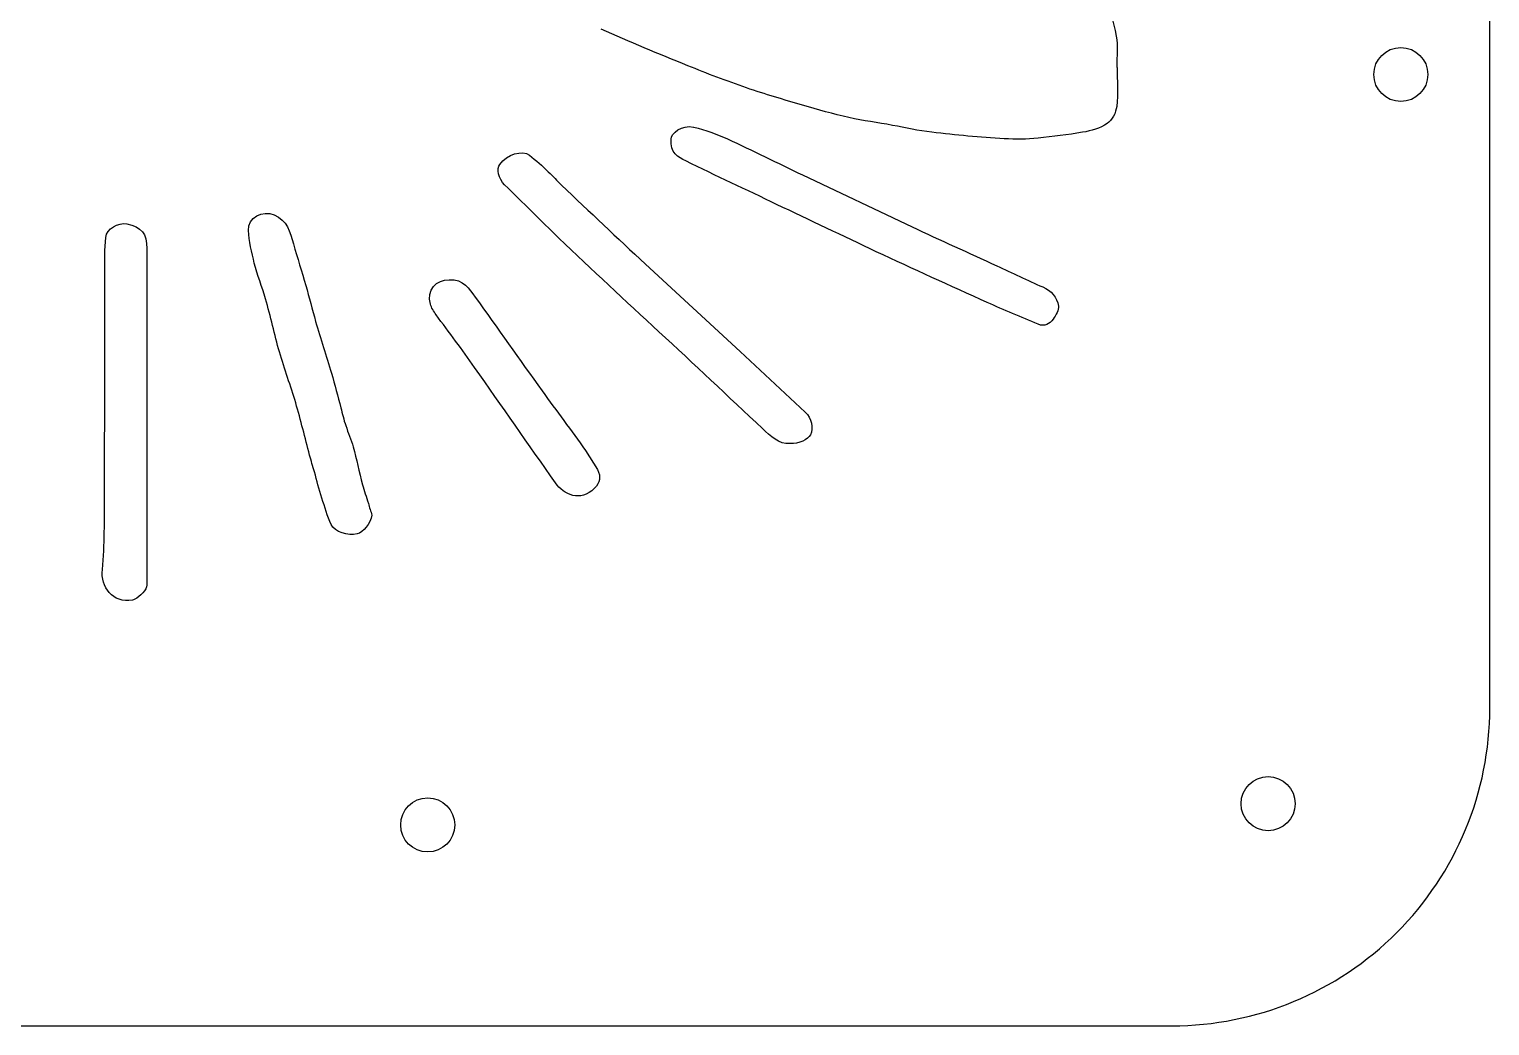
# Model space of a CAD drawing. Header units: millimetres. Extents: x -152 to 152, y -101 to 105.
# Drawn here: x 73.2 to 151.6, y -100.8 to -47.3 of the extents above; entities that cross this region are included whole.
import ezdxf

# ---------------------------------------------------------------- set-up
doc = ezdxf.new("R2010")
doc.units = ezdxf.units.MM
doc.layers.add('CUTOUTS', color=1, linetype='CONTINUOUS')
doc.layers.add('PERIMETER', color=5, linetype='CONTINUOUS')

msp = doc.modelspace()

# ---------------------------------------------------------------- linework, layer by layer
at = {"layer": 'CUTOUTS'}
for p, q in [((131.537, -49.385), (131.563, -49.385)), ((114.685, -55.148), (120.559, -57.926)), ((79.52, -59.098), (79.52, -77.143)), ((106.259, -59.928), (111.339, -64.611)), ((111.339, -64.611), (114.831, -67.866)), ((103.05, -69.92), (103.683, -70.95))]:
    msp.add_line(p, q, dxfattribs=at)
for centre in [(146.778, -49.759), (139.661, -88.863), (94.583, -90)]:
    msp.add_circle(centre, 1.45, dxfattribs=at)
for points, knots in [([(130.878, -45.381), (130.878, -45.381), (130.878, -45.381), (130.878, -45.381), (131.116, -46.148), (131.353, -46.914), (131.511, -47.704)], [-1.000025, -1.000025, -1.000025, -1.000025, -1, -1, -1, 0, 0, 0, 0]), ([(108.534, -49.289), (108.534, -49.289), (108.534, -49.289), (108.534, -49.288), (106.973, -48.653), (105.413, -48.019), (103.879, -47.331)], [-1.000015, -1.000015, -1.000015, -1.000015, -1, -1, -1, 0, 0, 0, 0]), ([(131.511, -47.704), (131.615, -48.222), (131.537, -48.774), (131.537, -49.335), (131.537, -49.351), (131.537, -49.368), (131.537, -49.385)], [-1, -1, -1, -1, 0, 0, 0, 0.029996, 0.029996, 0.029996, 0.029996]), ([(111.68, -50.478), (110.622, -50.108), (109.565, -49.711), (108.534, -49.289), (108.534, -49.289), (108.534, -49.289), (108.534, -49.289)], [-0.9998951, -0.9998951, -0.9998951, -0.9998951, 0, 0, 0, 0.0000223, 0.0000223, 0.0000223, 0.0000223]), ([(131.563, -49.385), (131.566, -50.085), (131.614, -50.781), (131.537, -51.472), (131.537, -51.473), (131.537, -51.473), (131.537, -51.473)], [-0.9767467, -0.9767467, -0.9767467, -0.9767467, 0, 0, 0, 0.0003929, 0.0003929, 0.0003929, 0.0003929]), ([(114.694, -51.403), (114.694, -51.403), (114.694, -51.403), (114.694, -51.403), (113.688, -51.112), (112.684, -50.822), (111.68, -50.478)], [-1.000006, -1.000006, -1.000006, -1.000006, -1, -1, -1, 0, 0, 0, 0]), ([(117.178, -52.064), (117.178, -52.064), (117.178, -52.064), (117.178, -52.064), (116.333, -51.879), (115.514, -51.642), (114.694, -51.403), (114.694, -51.403), (114.694, -51.403), (114.694, -51.403)], [-1.000207, -1.000207, -1.000207, -1.000207, -1, -1, -1, 0, 0, 0, 0.000008, 0.000008, 0.000008, 0.000008]), ([(131.537, -51.473), (131.537, -51.474), (131.537, -51.474), (131.537, -51.474), (131.512, -51.798), (131.276, -52.216), (131.029, -52.389)], [-1.000819, -1.000819, -1.000819, -1.000819, -1, -1, -1, -0.000621, -0.000621, -0.000621, -0.000621]), ([(107.639, -53.226), (107.639, -53.225), (107.639, -53.225), (107.639, -53.224), (107.639, -52.909), (108.215, -52.433), (108.847, -52.585), (108.848, -52.585), (108.848, -52.585), (108.848, -52.585)], [-1.00155, -1.00155, -1.00155, -1.00155, -1, -1, -1, 0, 0, 0, 0.000369, 0.000369, 0.000369, 0.000369]), ([(119.505, -52.487), (118.734, -52.328), (117.941, -52.248), (117.179, -52.064), (117.179, -52.064), (117.178, -52.064), (117.178, -52.064)], [-0.999778, -0.999778, -0.999778, -0.999778, 0, 0, 0, 0.000227, 0.000227, 0.000227, 0.000227]), ([(121.618, -52.857), (121.618, -52.857), (121.618, -52.857), (121.618, -52.857), (120.907, -52.778), (120.221, -52.62), (119.505, -52.487)], [-1.0001297, -1.0001297, -1.0001297, -1.0001297, -1, -1, -1, -0.0002392, -0.0002392, -0.0002392, -0.0002392]), ([(108.431, -54.396), (108.009, -54.185), (107.588, -53.975), (107.639, -53.228), (107.639, -53.227), (107.639, -53.226), (107.639, -53.226)], [-0.999768, -0.999768, -0.999768, -0.999768, 0, 0, 0, 0.000746, 0.000746, 0.000746, 0.000746]), ([(108.848, -52.585), (108.848, -52.585), (108.849, -52.585), (108.849, -52.585), (109.478, -52.716), (110.084, -52.953), (110.664, -53.217), (110.664, -53.217), (110.664, -53.217), (110.664, -53.217)], [-1.000387, -1.000387, -1.000387, -1.000387, -1, -1, -1, 0, 0, 0, 0.000039, 0.000039, 0.000039, 0.000039]), ([(110.664, -53.217), (110.664, -53.217), (110.664, -53.217), (110.664, -53.217), (112.012, -53.825), (113.335, -54.512), (114.685, -55.148)], [-1.000017, -1.000017, -1.000017, -1.000017, -1, -1, -1, 0, 0, 0, 0]), ([(125.505, -53.201), (125.505, -53.201), (125.505, -53.201), (125.505, -53.201), (124.209, -53.121), (122.913, -53.016), (121.618, -52.857), (121.618, -52.857), (121.618, -52.857), (121.618, -52.857)], [-1.000164, -1.000164, -1.000164, -1.000164, -1, -1, -1, 0, 0, 0, 0.000071, 0.000071, 0.000071, 0.000071]), ([(127.323, -53.174), (126.716, -53.227), (126.11, -53.253), (125.506, -53.201), (125.506, -53.201), (125.505, -53.201), (125.505, -53.201)], [-1, -1, -1, -1, 0, 0, 0, 0.000349, 0.000349, 0.000349, 0.000349]), ([(98.448, -54.578), (98.448, -54.578), (98.448, -54.578), (98.448, -54.577), (98.857, -54.04), (99.629, -53.792), (100.045, -54.085)], [-1.0002823, -1.0002823, -1.0002823, -1.0002823, -1, -1, -1, -0.0006592, -0.0006592, -0.0006592, -0.0006592]), ([(98.708, -55.676), (98.379, -55.346), (98.263, -54.808), (98.447, -54.578), (98.447, -54.578), (98.447, -54.578), (98.448, -54.578)], [-1, -1, -1, -1, 0, 0, 0, 0.000582, 0.000582, 0.000582, 0.000582]), ([(100.045, -54.085), (100.386, -54.347), (100.729, -54.663), (101.045, -54.979), (101.045, -54.98), (101.046, -54.98), (101.046, -54.98)], [-0.999192, -0.999192, -0.999192, -0.999192, 0, 0, 0, 0.000976, 0.000976, 0.000976, 0.000976]), ([(113.299, -56.724), (113.299, -56.724), (113.299, -56.724), (113.299, -56.724), (111.685, -55.957), (110.045, -55.19), (108.431, -54.396)], [-1.000008, -1.000008, -1.000008, -1.000008, -1, -1, -1, 0, 0, 0, 0]), ([(101.046, -54.98), (101.046, -54.981), (101.047, -54.981), (101.047, -54.981), (101.309, -55.217), (101.52, -55.454), (101.759, -55.694), (101.76, -55.694), (101.76, -55.694), (101.76, -55.694)], [-1.001231, -1.001231, -1.001231, -1.001231, -1, -1, -1, 0, 0, 0, 0.000669, 0.000669, 0.000669, 0.000669]), ([(101.76, -55.694), (101.76, -55.694), (101.76, -55.694), (101.76, -55.695), (103.269, -57.123), (104.75, -58.526), (106.259, -59.928), (106.259, -59.928), (106.259, -59.928), (106.259, -59.928)], [-1.000108, -1.000108, -1.000108, -1.000108, -1, -1, -1, 0, 0, 0, 0.000017, 0.000017, 0.000017, 0.000017]), ([(84.964, -58.117), (84.939, -57.442), (85.719, -57.014), (86.349, -57.292), (86.35, -57.292), (86.35, -57.292), (86.35, -57.292)], [-1, -1, -1, -1, 0, 0, 0, 0.000319, 0.000319, 0.000319, 0.000319]), ([(118.644, -59.264), (116.871, -58.418), (115.072, -57.571), (113.299, -56.724), (113.299, -56.724), (113.299, -56.724), (113.299, -56.724)], [-1, -1, -1, -1, 0, 0, 0, 0.000008, 0.000008, 0.000008, 0.000008]), ([(77.318, -58.495), (77.318, -58.495), (77.318, -58.495), (77.318, -58.495), (77.366, -58.031), (77.977, -57.672), (78.448, -57.771), (78.448, -57.771), (78.448, -57.771), (78.448, -57.771)], [-1.000321, -1.000321, -1.000321, -1.000321, -1, -1, -1, 0, 0, 0, 0.000164, 0.000164, 0.000164, 0.000164]), ([(78.448, -57.771), (78.449, -57.771), (78.449, -57.771), (78.449, -57.771), (79.229, -57.927), (79.52, -58.291), (79.52, -59.098)], [-1.000104, -1.000104, -1.000104, -1.000104, -1, -1, -1, 0, 0, 0, 0]), ([(86.35, -57.292), (86.35, -57.292), (86.351, -57.292), (86.351, -57.292), (87.043, -57.574), (87.194, -58.211), (87.38, -58.847)], [-1.000299, -1.000299, -1.000299, -1.000299, -1, -1, -1, 0, 0, 0, 0]), ([(120.559, -57.926), (122.068, -58.641), (123.602, -59.329), (125.11, -60.017), (125.11, -60.017), (125.11, -60.017), (125.11, -60.017)], [-1, -1, -1, -1, 0, 0, 0, 0.000019, 0.000019, 0.000019, 0.000019]), ([(77.265, -60.394), (77.265, -59.758), (77.239, -59.125), (77.318, -58.496), (77.318, -58.495), (77.318, -58.495), (77.318, -58.495)], [-1, -1, -1, -1, 0, 0, 0, 0.000254, 0.000254, 0.000254, 0.000254]), ([(87.38, -58.847), (87.592, -59.589), (87.83, -60.33), (88.041, -61.07), (88.041, -61.07), (88.041, -61.07), (88.041, -61.07)], [-0.9998814, -0.9998814, -0.9998814, -0.9998814, 0, 0, 0, 0.0000594, 0.0000594, 0.0000594, 0.0000594]), ([(85.889, -61.783), (85.888, -61.783), (85.888, -61.783), (85.888, -61.783), (85.702, -61.144), (85.438, -60.51), (85.281, -59.88)], [-1.0001619, -1.0001619, -1.0001619, -1.0001619, -1, -1, -1, -0.0002753, -0.0002753, -0.0002753, -0.0002753]), ([(125.11, -60.017), (125.11, -60.017), (125.11, -60.017), (125.11, -60.017), (125.93, -60.387), (126.75, -60.784), (127.571, -61.154), (127.571, -61.154), (127.571, -61.154), (127.571, -61.154)], [-1.000035, -1.000035, -1.000035, -1.000035, -1, -1, -1, 0, 0, 0, 0.000055, 0.000055, 0.000055, 0.000055]), ([(88.041, -61.07), (88.041, -61.07), (88.041, -61.07), (88.041, -61.07), (88.226, -61.703), (88.385, -62.365), (88.571, -63.001)], [-1.000069, -1.000069, -1.000069, -1.000069, -1, -1, -1, 0, 0, 0, 0]), ([(94.726, -62.075), (94.726, -62.075), (94.726, -62.075), (94.726, -62.074), (94.522, -61.336), (95.05, -60.737), (95.734, -60.762), (95.735, -60.762), (95.735, -60.762), (95.736, -60.762)], [-1.000253, -1.000253, -1.000253, -1.000253, -1, -1, -1, 0, 0, 0, 0.00082, 0.00082, 0.00082, 0.00082]), ([(95.736, -60.762), (95.736, -60.762), (95.737, -60.762), (95.738, -60.762), (96.509, -60.736), (96.805, -61.241), (97.124, -61.693), (97.124, -61.693), (97.124, -61.693), (97.124, -61.694)], [-1.000738, -1.000738, -1.000738, -1.000738, -1, -1, -1, 0, 0, 0, 0.000242, 0.000242, 0.000242, 0.000242]), ([(86.629, -64.64), (86.365, -63.69), (86.154, -62.737), (85.889, -61.783), (85.889, -61.783), (85.889, -61.783), (85.889, -61.783)], [-0.9998758, -0.9998758, -0.9998758, -0.9998758, 0, 0, 0, 0.0001083, 0.0001083, 0.0001083, 0.0001083]), ([(97.124, -61.694), (97.124, -61.694), (97.124, -61.694), (97.124, -61.694), (98.341, -63.36), (99.505, -65.053), (100.723, -66.721)], [-1.000065, -1.000065, -1.000065, -1.000065, -1, -1, -1, 0, 0, 0, 0]), ([(127.571, -61.154), (127.571, -61.154), (127.571, -61.154), (127.571, -61.154), (128.036, -61.361), (128.338, -61.688), (128.415, -62.174)], [-1.0000954, -1.0000954, -1.0000954, -1.0000954, -1, -1, -1, -0.0007948, -0.0007948, -0.0007948, -0.0007948]), ([(95.036, -62.641), (94.903, -62.456), (94.776, -62.275), (94.726, -62.076), (94.726, -62.075), (94.726, -62.075), (94.726, -62.075)], [-1, -1, -1, -1, 0, 0, 0, 0.000924, 0.000924, 0.000924, 0.000924]), ([(88.571, -63.001), (88.836, -63.929), (89.153, -64.855), (89.417, -65.779), (89.417, -65.779), (89.417, -65.779), (89.417, -65.78)], [-0.999905, -0.999905, -0.999905, -0.999905, 0, 0, 0, 0.000148, 0.000148, 0.000148, 0.000148]), ([(112.545, -68.745), (112.544, -68.745), (112.544, -68.745), (112.544, -68.745), (110.693, -67.026), (108.867, -65.279), (106.988, -63.559)], [-1.000016, -1.000016, -1.000016, -1.000016, -1, -1, -1, 0, 0, 0, 0]), ([(87.502, -67.365), (87.502, -67.365), (87.502, -67.365), (87.502, -67.365), (87.237, -66.463), (86.893, -65.564), (86.629, -64.64)], [-1.000069, -1.000069, -1.000069, -1.000069, -1, -1, -1, 0, 0, 0, 0]), ([(89.417, -65.78), (89.417, -65.78), (89.417, -65.78), (89.417, -65.78), (89.602, -66.387), (89.761, -67.021), (89.92, -67.63)], [-1.000225, -1.000225, -1.000225, -1.000225, -1, -1, -1, 0, 0, 0, 0]), ([(88.244, -70.172), (88.006, -69.246), (87.767, -68.293), (87.502, -67.366), (87.502, -67.366), (87.502, -67.366), (87.502, -67.365)], [-1, -1, -1, -1, 0, 0, 0, 0.000067, 0.000067, 0.000067, 0.000067]), ([(114.831, -67.866), (114.831, -67.866), (114.831, -67.866), (114.831, -67.866), (115.186, -68.196), (115.286, -68.703), (115.111, -69.078), (115.111, -69.078), (115.111, -69.078), (115.111, -69.078)], [-1.000029, -1.000029, -1.000029, -1.000029, -1, -1, -1, 0, 0, 0, 0.00019, 0.00019, 0.00019, 0.00019]), ([(90.185, -68.586), (90.318, -68.986), (90.477, -69.329), (90.581, -69.721), (90.581, -69.721), (90.581, -69.721), (90.581, -69.721)], [-1, -1, -1, -1, 0, 0, 0, 0.000252, 0.000252, 0.000252, 0.000252]), ([(114.018, -69.552), (114.017, -69.552), (114.016, -69.552), (114.014, -69.552), (113.406, -69.603), (112.97, -69.144), (112.545, -68.745), (112.545, -68.745), (112.545, -68.745), (112.545, -68.745)], [-1.001816, -1.001816, -1.001816, -1.001816, -1, -1, -1, 0, 0, 0, 0.000069, 0.000069, 0.000069, 0.000069]), ([(90.581, -69.721), (90.581, -69.721), (90.581, -69.721), (90.581, -69.721), (90.766, -70.38), (90.898, -71.068), (91.084, -71.758)], [-1.000151, -1.000151, -1.000151, -1.000151, -1, -1, -1, 0, 0, 0, 0]), ([(115.111, -69.078), (115.111, -69.078), (115.111, -69.078), (115.111, -69.078), (114.995, -69.333), (114.479, -69.577), (114.021, -69.552), (114.02, -69.552), (114.019, -69.552), (114.018, -69.552)], [-1.000261, -1.000261, -1.000261, -1.000261, -1, -1, -1, 0, 0, 0, 0.002426, 0.002426, 0.002426, 0.002426]), ([(77.132, -76.301), (77.132, -76.301), (77.132, -76.301), (77.132, -76.301), (77.265, -74.974), (77.239, -73.623), (77.239, -72.274)], [-1.000069, -1.000069, -1.000069, -1.000069, -1, -1, -1, 0, 0, 0, 0]), ([(78.741, -77.94), (78.74, -77.94), (78.74, -77.94), (78.74, -77.94), (77.687, -78.146), (77.03, -77.227), (77.132, -76.301), (77.132, -76.301), (77.132, -76.301), (77.132, -76.301)], [-1.000208, -1.000208, -1.000208, -1.000208, -1, -1, -1, 0, 0, 0, 0.000096, 0.000096, 0.000096, 0.000096]), ([(79.52, -77.143), (79.52, -77.371), (79.158, -77.77), (78.87, -77.899), (78.824, -77.919), (78.78, -77.933), (78.741, -77.94), (78.741, -77.94), (78.741, -77.94), (78.741, -77.94)], [-1, -1, -1, -1, -0.13872, -0.13872, -0.13872, 0, 0, 0, 0.000713, 0.000713, 0.000713, 0.000713])]:
    msp.add_open_spline(points, degree=3, knots=knots, dxfattribs=at)
for points in [[(131.029, -52.389), (130.642, -52.648), (130.173, -52.779), (129.7, -52.857)], [(129.7, -52.857), (128.908, -52.989), (128.115, -53.095), (127.323, -53.174)], [(101.618, -58.533), (100.64, -57.581), (99.687, -56.629), (98.708, -55.676)], [(85.281, -59.88), (85.148, -59.297), (84.991, -58.691), (84.964, -58.117)], [(106.988, -63.559), (105.189, -61.892), (103.39, -60.226), (101.618, -58.533)], [(124.596, -61.989), (122.612, -61.09), (120.628, -60.19), (118.644, -59.264)], [(77.239, -72.274), (77.265, -68.305), (77.265, -64.363), (77.265, -60.394)], [(97.1, -65.472), (96.437, -64.518), (95.723, -63.592), (95.036, -62.641)], [(127.32, -63.153), (126.42, -62.756), (125.494, -62.385), (124.596, -61.989)], [(128.415, -62.174), (128.438, -62.385), (128.289, -62.671), (128.134, -62.877)], [(128.134, -62.877), (127.928, -63.134), (127.697, -63.303), (127.32, -63.153)], [(101.439, -71.663), (99.984, -69.6), (98.555, -67.536), (97.1, -65.472)], [(100.723, -66.721), (101.49, -67.806), (102.283, -68.837), (103.05, -69.92)], [(89.92, -67.63), (89.999, -67.947), (90.078, -68.266), (90.185, -68.586)], [(88.508, -71.07), (88.428, -70.778), (88.322, -70.46), (88.244, -70.172)], [(88.904, -72.47), (88.746, -71.996), (88.641, -71.548), (88.508, -71.07)], [(103.683, -70.95), (103.886, -71.332), (103.838, -71.641), (103.532, -71.948)], [(91.084, -71.758), (91.164, -72.08), (91.297, -72.397), (91.401, -72.763)], [(103.532, -71.948), (102.759, -72.721), (101.876, -72.281), (101.439, -71.663)], [(89.405, -73.893), (89.196, -73.449), (89.064, -72.948), (88.904, -72.47)], [(91.401, -72.763), (91.454, -72.975), (91.532, -73.183), (91.584, -73.387)], [(91.584, -73.387), (91.504, -73.841), (91.137, -74.323), (90.805, -74.395)], [(90.805, -74.395), (90.295, -74.497), (89.6, -74.309), (89.405, -73.893)]]:
    msp.add_open_spline(points, degree=3, dxfattribs=at)
at = {"layer": 'PERIMETER'}
msp.add_lwpolyline([(125.05, 77.272), (125.05, 104.772), (-125.05, 104.772), (-125.05, 77.272), (-133.95, 77.272), (-133.95, 104.772), (-134.5, 104.772, 0.414214), (-151.55, 87.722), (-151.55, -83.722, 0.414214), (-134.5, -100.772), (134.5, -100.772, 0.414214), (151.55, -83.722), (151.55, 87.722, 0.414214), (134.5, 104.772), (133.95, 104.772), (133.95, 77.272)], format="xyb", close=True, dxfattribs=at)

doc.saveas('drawing.dxf')
